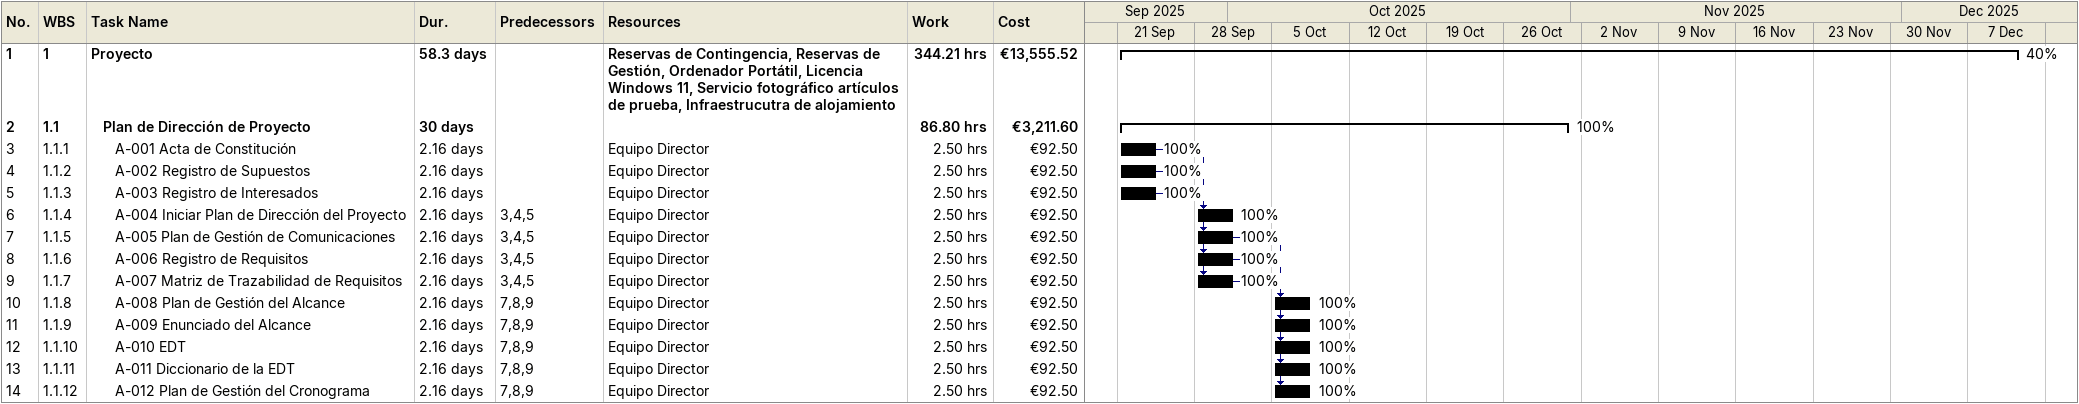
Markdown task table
| ID | WBS | Task | Duration | Start | Finish | Predecessors | Resources | % complete | Work (h) | Cost (€) |
|---|---|---|---|---|---|---|---|---|---|---|
| 1 | 1 | **Proyecto** | 58.3d | 2025-09-21 | 2025-12-11 |  | Reservas de Contingencia, Reservas de Gestión, Ordenador Portátil, Licencia Windows 11, Servicio fotográfico artículos de prueba, Infraestrucutra de alojamiento | 40 | 344.21 | 13555.52 |
| 2 | 1.1 | **Plan de Dirección de Proyecto** | 30d | 2025-09-21 | 2025-10-31 |  |  | 100 | 86.80 | 3211.60 |
| 3 | 1.1.1 | A-001 Acta de Constitución | 2.16d | 2025-09-21 | 2025-09-24 |  | Equipo Director | 100 | 2.50 | 92.50 |
| 4 | 1.1.2 | A-002 Registro de Supuestos | 2.16d | 2025-09-21 | 2025-09-24 |  | Equipo Director | 100 | 2.50 | 92.50 |
| 5 | 1.1.3 | A-003 Registro de Interesados | 2.16d | 2025-09-21 | 2025-09-24 |  | Equipo Director | 100 | 2.50 | 92.50 |
| 6 | 1.1.4 | A-004 Iniciar Plan de Dirección del Proyecto | 2.16d | 2025-09-28 | 2025-10-01 | 3, 4, 5 | Equipo Director | 100 | 2.50 | 92.50 |
| 7 | 1.1.5 | A-005 Plan de Gestión de Comunicaciones | 2.16d | 2025-09-28 | 2025-10-01 | 3, 4, 5 | Equipo Director | 100 | 2.50 | 92.50 |
| 8 | 1.1.6 | A-006 Registro de Requisitos | 2.16d | 2025-09-28 | 2025-10-01 | 3, 4, 5 | Equipo Director | 100 | 2.50 | 92.50 |
| 9 | 1.1.7 | A-007 Matriz de Trazabilidad de Requisitos | 2.16d | 2025-09-28 | 2025-10-01 | 3, 4, 5 | Equipo Director | 100 | 2.50 | 92.50 |
| 10 | 1.1.8 | A-008 Plan de Gestión del Alcance | 2.16d | 2025-10-05 | 2025-10-08 | 7, 8, 9 | Equipo Director | 100 | 2.50 | 92.50 |
| 11 | 1.1.9 | A-009 Enunciado del Alcance | 2.16d | 2025-10-05 | 2025-10-08 | 7, 8, 9 | Equipo Director | 100 | 2.50 | 92.50 |
| 12 | 1.1.10 | A-010 EDT | 2.16d | 2025-10-05 | 2025-10-08 | 7, 8, 9 | Equipo Director | 100 | 2.50 | 92.50 |
| 13 | 1.1.11 | A-011 Diccionario de la EDT | 2.16d | 2025-10-05 | 2025-10-08 | 7, 8, 9 | Equipo Director | 100 | 2.50 | 92.50 |
| 14 | 1.1.12 | A-012 Plan de Gestión del Cronograma | 2.16d | 2025-10-05 | 2025-10-08 | 7, 8, 9 | Equipo Director | 100 | 2.50 | 92.50 |
